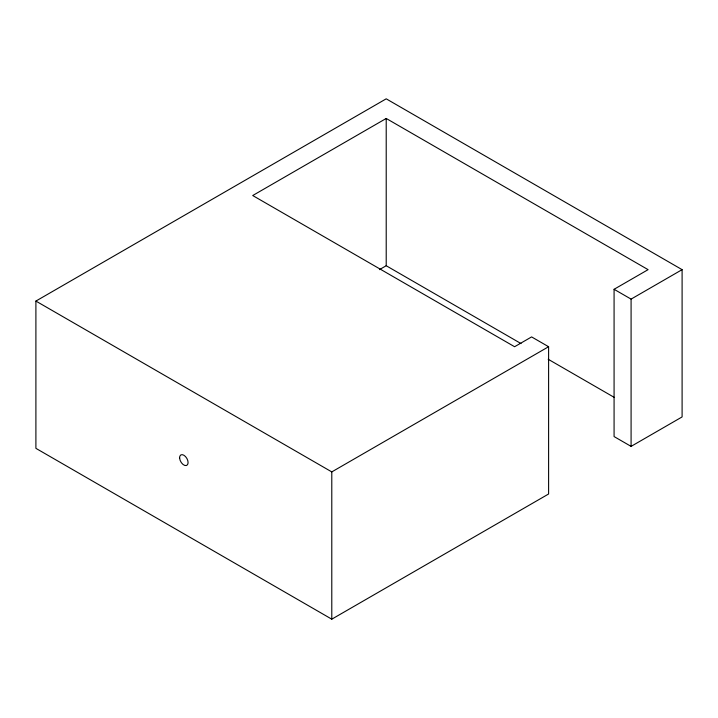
<?xml version="1.0" encoding="UTF-8"?>
<svg xmlns="http://www.w3.org/2000/svg" width="718" height="718" viewBox="0 0 718 718"><rect width="100%" height="100%" fill="white"/><g stroke="black" fill="none" stroke-linecap="round" stroke-linejoin="round"><path stroke-width="1.08" d="M35.9 301.075L386.212 98.824L682.1 269.654L682.1 416.925L631.086 446.381L614.078 436.562L614.078 289.291L648.094 269.654L386.212 118.461L252.718 195.529L514.6 346.722L531.607 336.913L548.606 346.722L548.606 493.993L331.788 619.176L35.9 448.346L35.9 301.075L331.788 471.905L548.606 346.722M379.436 269.636L386.212 265.732L521.026 343.572M614.078 289.291L631.086 299.11L682.1 269.654M548.184 359.251L614.141 397.323M631.086 299.11L631.086 446.381M386.212 118.461L386.212 265.732M331.788 471.905L331.788 619.176M179.626 458.255A6.013 3.473 60 0 0 186.384 465.524A6.013 3.473 60 0 0 185.531 456.585A6.013 3.473 60 0 0 179.626 458.255"/></g></svg>
